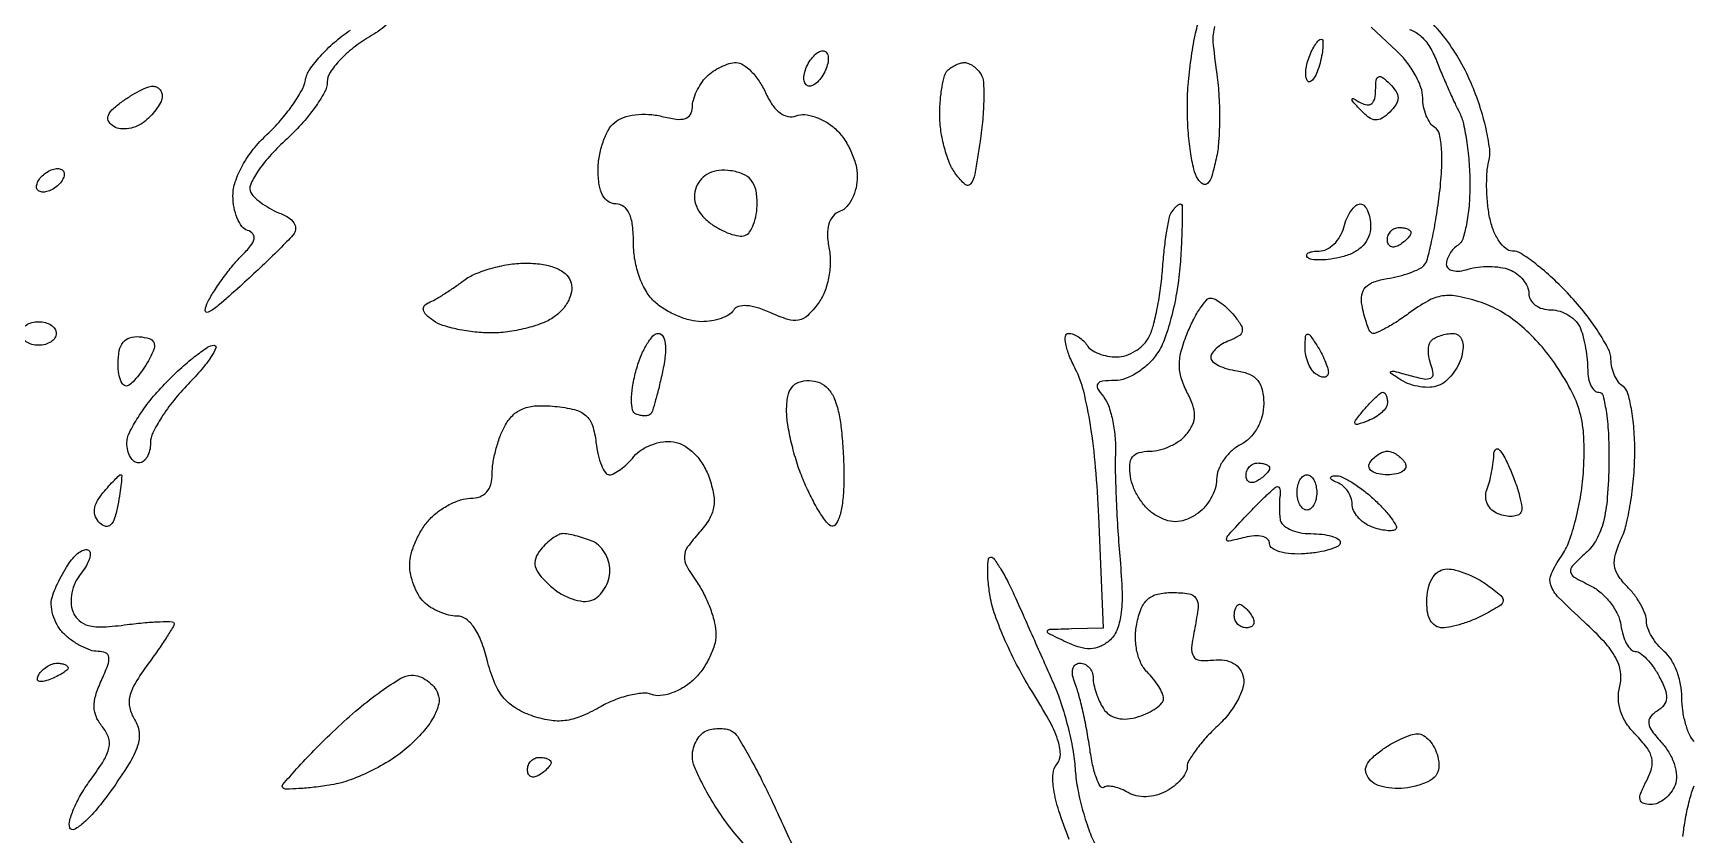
# Model space of a CAD drawing. Extents: x 0 to 102, y 0 to 135.
# Drawn here: x 13.71 to 25.62, y 68.65 to 74.41 of the extents above; entities that cross this region are included whole.
import ezdxf

# ---------------------------------------------------------------- set-up
doc = ezdxf.new("R2010")
doc.units = 0
doc.header["$MEASUREMENT"] = 0

msp = doc.modelspace()

# ---------------------------------------------------------------- linework, layer by layer
for points in [[(16.244696, 74.461938, -0.033848), (16.123095, 74.378619, 0.032784), (16.007169, 74.299549, 0.038597), (15.909176, 74.20984, 0.04228), (15.84057, 74.122859, 0.146875), (15.8202, 74.05501, -0.127651), (15.801106, 73.981441, -0.028617), (15.731155, 73.871115, -0.027901), (15.633105, 73.749389, -0.023844), (15.517068, 73.632456, 0.02461), (15.404774, 73.518948, 0.036894), (15.319668, 73.408621, 0.041299), (15.268281, 73.314726, 0.247839), (15.271925, 73.260971, 0.069775), (15.305235, 73.220849, 0.030896), (15.359025, 73.177634, 0.029831), (15.422611, 73.138177, 0.035372), (15.487006, 73.109031, -0.059447), (15.542564, 73.080594, -0.097334), (15.579811, 73.043311, -0.134124), (15.593189, 73.003503, -0.174607), (15.582342, 72.966909, -0.035975), (15.541133, 72.918559, -0.004437), (15.442933, 72.820598, -0.005225), (15.323869, 72.706328, -0.004298), (15.194481, 72.5868, -0.006677), (15.038109, 72.44858, -0.06474), (14.964301, 72.400095, -0.593794), (14.94452, 72.414211, -0.088987), (14.963035, 72.474453, -0.024466), (15.009959, 72.55554, -0.014479), (15.073317, 72.647659, -0.01447), (15.142041, 72.736141, -0.024026), (15.205541, 72.806055, 0.025073), (15.270387, 72.877753, 0.114221), (15.295075, 72.927877, 0.2401), (15.286316, 72.963506, 0.134987), (15.248395, 72.988902, -0.150714), (15.20815, 73.017689, -0.062563), (15.174242, 73.076132, -0.054116), (15.151172, 73.152702, -0.046161), (15.1434, 73.236708, -0.082268), (15.160171, 73.337944, -0.044408), (15.211506, 73.453803, -0.040723), (15.289657, 73.571222, -0.037715), (15.387673, 73.677701, 0.025976), (15.483467, 73.776988, 0.025281), (15.569375, 73.886542, 0.026133), (15.634777, 73.990353, 0.080093), (15.663209, 74.068218, -0.103222), (15.694888, 74.143997, -0.032801), (15.771029, 74.240646, -0.03116), (15.872347, 74.340008, -0.0301), (15.986356, 74.427251, 0.035111)], [(22.193507, 74.453736, 0.095481), (22.181573, 74.34237, 0.016307), (22.2064, 74.129746, -0.021723), (22.223282, 73.970185, -0.016406), (22.228422, 73.794004, -0.01667), (22.222276, 73.627897, -0.036488), (22.204112, 73.501974, -0.016138), (22.172866, 73.378822, -0.115348), (22.143051, 73.325574, -0.359576), (22.110371, 73.320958, -0.114544), (22.0727, 73.358086, -0.085686), (22.043897, 73.427441, -0.018702), (22.01998, 73.555062, -0.01896), (22.003236, 73.706734, -0.017178), (21.997295, 73.864326, -0.020309), (22.003581, 74.032847, -0.015222), (22.023663, 74.217479, -0.015452), (22.053284, 74.390367, -0.033724), (22.088876, 74.519976, -0.042132)], [(25.636944, 69.318096, -0.09333), (25.603201, 69.367495, -0.035236), (25.574975, 69.446606, -0.033394), (25.555673, 69.539204, -0.0347), (25.5492, 69.632361, 0.049508), (25.539824, 69.726817, 0.041871), (25.511923, 69.823279, 0.043782), (25.47095, 69.907504, 0.084651), (25.4223, 69.9642, -0.045898), (25.373745, 70.012663, -0.040787), (25.332677, 70.071039, -0.04303), (25.304471, 70.1301, -0.090127), (25.2954, 70.180016, 0.091345), (25.285807, 70.232087, 0.035697), (25.254827, 70.298628, 0.033852), (25.210135, 70.367627, 0.035752), (25.15728, 70.428635, -0.04945), (25.091506, 70.508886, -0.11727), (25.064882, 70.580863, -0.10376), (25.07194, 70.66276, -0.033707), (25.11498, 70.777058, 0.050637), (25.151882, 70.886094, 0.018218), (25.182653, 71.047205, 0.017854), (25.203762, 71.227449, 0.020223), (25.2108, 71.401388, 0.019011), (25.204624, 71.563771, 0.025865), (25.185949, 71.709153, 0.024664), (25.15918, 71.824106, 0.186911), (25.1262, 71.8677, -0.098936), (25.093615, 71.898105, -0.051104), (25.065779, 71.94665, -0.047985), (25.046458, 72.004443, -0.052732), (25.039311, 72.063043, 0.11631), (25.020385, 72.137919, 0.023558), (24.951053, 72.257269, 0.023677), (24.855152, 72.391397, 0.020233), (24.742072, 72.52335, 0.017988), (24.620702, 72.644827, 0.022873), (24.499928, 72.747408, 0.021739), (24.393643, 72.822473, 0.143841), (24.331936, 72.8406, -0.177761), (24.2843, 72.858088, -0.068011), (24.236414, 72.911459, -0.056208), (24.195464, 72.98951, -0.043398), (24.168506, 73.081821, -0.025661), (24.153158, 73.186131, -0.020243), (24.146964, 73.300102, -0.020669), (24.149897, 73.406639, -0.046766), (24.16292, 73.486168, 0.096485), (24.168537, 73.574642, 0.023855), (24.142862, 73.718453, 0.023517), (24.096991, 73.883302, 0.021638), (24.034735, 74.047856, 0.031064), (23.944422, 74.226949, 0.034871), (23.835644, 74.386329, 0.03733), (23.714098, 74.518584, 0.0512)], [(23.592286, 74.433093, -0.089812), (23.667981, 74.390137, -0.078038), (23.731574, 74.317591, -0.046985), (23.783517, 74.21535, 0.005508), (23.824223, 74.11552, 0.00429), (23.870591, 74.007888, 0.004339), (23.915534, 73.908328, 0.010505), (23.950903, 73.835798, -0.064938), (23.98007, 73.754647, -0.018047), (24.004223, 73.621347, -0.017898), (24.020849, 73.467093, -0.017896), (24.0264, 73.312041, -0.020867), (24.020215, 73.163903, -0.027804), (24.001549, 73.030528, -0.027488), (23.974703, 72.925216, -0.180073), (23.9418, 72.8829, 0.064755), (23.909438, 72.856574, 0.05187), (23.882051, 72.820914, 0.053427), (23.863423, 72.781805, 0.084642), (23.8572, 72.745306, 0.213783), (23.86991, 72.716938, 0.127441), (23.903402, 72.699721, 0.084218), (23.954235, 72.69701, 0.04818), (24.014482, 72.709917, -0.047173), (24.084858, 72.725142, -0.032535), (24.16634, 72.729525, -0.032885), (24.246004, 72.723374, -0.055959), (24.310582, 72.706567, -0.068143), (24.363654, 72.677402, -0.062752), (24.408622, 72.634327, -0.06669), (24.439072, 72.58448, -0.104173), (24.4494, 72.535449, 0.134835), (24.461744, 72.490508, 0.100408), (24.496444, 72.452218, 0.087015), (24.548349, 72.42645, 0.071927), (24.609549, 72.4176, -0.076427), (24.674609, 72.407597, -0.064844), (24.737738, 72.378291, -0.066804), (24.789461, 72.334943, -0.093632), (24.821049, 72.283781, -0.03151), (24.840749, 72.220856, -0.017174), (24.857316, 72.141601, -0.017054), (24.868676, 72.059568, -0.025883), (24.8724, 71.987681, 0.047216), (24.878278, 71.925571, 0.067198), (24.895847, 71.87307, 0.087348), (24.921733, 71.837668, 0.193663), (24.952219, 71.8254, -0.348726), (24.983223, 71.800782, -0.021462), (25.006486, 71.676968, -0.024407), (25.021868, 71.513818, -0.014845), (25.024873, 71.320101, -0.015571), (25.013474, 71.068744, -0.043117), (24.984831, 70.89419, -0.062064), (24.93551, 70.768071, -0.084821), (24.860285, 70.672336, 0.01589), (24.764397, 70.579849, 0.23161), (24.75016, 70.536377, 0.230977), (24.77574, 70.498394, 0.015805), (24.893381, 70.435268, -0.064504), (24.968274, 70.385153, -0.049185), (25.035876, 70.313161, -0.050175), (25.086591, 70.231438, -0.078282), (25.110934, 70.152432, 0.03731), (25.126839, 70.080368, 0.052034), (25.152275, 70.019493, 0.064231), (25.182719, 69.977566, 0.206477), (25.213707, 69.9642, -0.162316), (25.24928, 69.95234, -0.041075), (25.29549, 69.911337, -0.037551), (25.343324, 69.853127, -0.03036), (25.385758, 69.784241, -0.029748), (25.428578, 69.691344, -0.108404), (25.438637, 69.627582, -0.155937), (25.41972, 69.578647, -0.084945), (25.370949, 69.535606, 0.087709), (25.323367, 69.493149, 0.208009), (25.311545, 69.448185, 0.122521), (25.33534, 69.391412, 0.023718), (25.406554, 69.304799, -0.053286), (25.460008, 69.231346, -0.055605), (25.495829, 69.149271, -0.061019), (25.510205, 69.069613, -0.106163), (25.499888, 69.003535, -0.069628), (25.470453, 68.950342, -0.063189), (25.426689, 68.905271, -0.066779), (25.375851, 68.87476, -0.102149), (25.325672, 68.8644, -0.080136), (25.271253, 68.873178, -0.272963), (25.248559, 68.899159, -0.147116), (25.253628, 68.946314, -0.023048), (25.294362, 69.031661, 0.057105), (25.330579, 69.123049, 0.12218), (25.332092, 69.198434, 0.105208), (25.297631, 69.273037, 0.035771), (25.219017, 69.363783, -0.049994), (25.15144, 69.446416, -0.066046), (25.108858, 69.533745, -0.071368), (25.092588, 69.623512, -0.073275), (25.102468, 69.713386, 0.100301), (25.108236, 69.816555, 0.089935), (25.074136, 69.91827, 0.060786), (24.992367, 70.031775, 0.020863), (24.848581, 70.17498, -0.01061), (24.662806, 70.352567, -0.112947), (24.607464, 70.440494, -0.195525), (24.611536, 70.522938, -0.043899), (24.683224, 70.647199, 0.065945), (24.737473, 70.751577, 0.024126), (24.786646, 70.910893, 0.023423), (24.824242, 71.092353, 0.025905), (24.843139, 71.270534, 0.024259), (24.844402, 71.506512, 0.056146), (24.817031, 71.681306, 0.057486), (24.751954, 71.843131, 0.026511), (24.633099, 72.0369, 0.032894), (24.516541, 72.184331, 0.036045), (24.384928, 72.310428, 0.038593), (24.246672, 72.408046, 0.055417), (24.11032, 72.470073, 0.027627), (23.944265, 72.514419, 0.088871), (23.830365, 72.51766, 0.091667), (23.724386, 72.481163, 0.03055), (23.586168, 72.391483, -0.016151), (23.493744, 72.327661, -0.025492), (23.410193, 72.279705, -0.022917), (23.342055, 72.248927, -0.30324), (23.316383, 72.25441, -0.095801), (23.300937, 72.277959, -0.017728), (23.282879, 72.326816, -0.018437), (23.265659, 72.386315, -0.015886), (23.251893, 72.44994, -0.083701), (23.250815, 72.525287, -0.151088), (23.27757, 72.580305, -0.121139), (23.336061, 72.61839, -0.044403), (23.432391, 72.642711, 0.022069), (23.51668, 72.660034, 0.024153), (23.596568, 72.684319, 0.024544), (23.662303, 72.711532, 0.099832), (23.696831, 72.737271, 0.118977), (23.72097, 72.782054, 0.010302), (23.751622, 72.908997, 0.013105), (23.781453, 73.064012, 0.009801), (23.806471, 73.236171, 0.016412), (23.823466, 73.420606, 0.030925), (23.823053, 73.570051, 0.0359), (23.807921, 73.680325, 0.205076), (23.774681, 73.727614, -0.107783), (23.741446, 73.759732, -0.050964), (23.713463, 73.812717, -0.047189), (23.694424, 73.876572, -0.048902), (23.688, 73.942097, 0.087849), (23.674901, 74.016075, 0.039128), (23.633612, 74.106412, 0.037157), (23.573698, 74.197619, 0.041344), (23.502848, 74.275504), (23.317695, 74.448)], [(21.148692, 68.613919, -0.015076), (21.07489, 68.819078, -0.038891), (21.03789, 68.971981, -0.056641), (21.032689, 69.083687, -0.157812), (21.061434, 69.155721, 0.185903), (21.085392, 69.226798, 0.071411), (21.065889, 69.330977, 0.044383), (21.002809, 69.473623, 0.015028), (20.886944, 69.66907, -0.020016), (20.784017, 69.84671, -0.017158), (20.689844, 70.04126, -0.0175), (20.616527, 70.224027, -0.04644), (20.581242, 70.360119, -0.016139), (20.567315, 70.467822, -0.027488), (20.563562, 70.558491, -0.027254), (20.56817, 70.626062, -0.378748), (20.585062, 70.641, -0.245678), (20.610402, 70.627749, -0.015075), (20.658393, 70.554021, -0.019632), (20.711601, 70.458362, -0.01305), (20.765331, 70.3449, 0.000124), (20.82547, 70.208922, 0.000069), (20.898612, 70.043716, 0.000069), (20.972537, 69.876868, 0.000113), (21.035282, 69.735393, -0.025353), (21.089805, 69.593546, -0.016788), (21.138491, 69.425941, -0.016913), (21.174895, 69.259479, -0.031258), (21.191325, 69.122043, 0.031978), (21.207499, 68.988378, 0.019833), (21.242631, 68.834185, 0.019872), (21.289615, 68.684114, 0.033573), (21.342166, 68.563297, -0.031839)], [(18.806651, 68.586233, -0.023883), (18.696677, 68.721713, -0.018328), (18.599491, 68.864552, -0.020839), (18.517376, 69.00826, -0.02055), (18.458324, 69.134891, -0.099138), (18.4428, 69.212416, -0.067257), (18.450698, 69.270869, -0.063681), (18.473864, 69.326307, -0.068278), (18.508112, 69.370494, -0.108091), (18.54855, 69.395834, -0.050032), (18.594398, 69.407269, -0.041426), (18.644649, 69.410371, -0.043133), (18.691623, 69.405308, -0.081726), (18.727195, 69.392053, -0.1258), (18.765625, 69.354786, -0.008582), (18.843497, 69.22288, -0.011844), (18.930918, 69.059946, -0.008593), (19.020753, 68.87472, 0.000349), (19.107363, 68.688381, 0.00049), (19.184975, 68.52213, 0.000287)], [(25.555518, 68.633865, -0.017054), (25.574975, 68.764386, -0.017049), (25.603305, 68.893386, -0.028269), (25.636944, 68.999569, 0.028564)]]:
    msp.add_lwpolyline(points, format="xyb")
for points in [[(22.958325, 74.3634, -0.382544), (22.969967, 74.352965, -0.039062), (22.971225, 74.312712, -0.033279), (22.964884, 74.25702, -0.018968), (22.950235, 74.190844, -0.027385), (22.929936, 74.127591, -0.055867), (22.906027, 74.081317, -0.101575), (22.882701, 74.05825, -0.354513), (22.863104, 74.060296, -0.159916), (22.85039, 74.085435, -0.049528), (22.848153, 74.128312, -0.043827), (22.855116, 74.179793, -0.036107), (22.871193, 74.232851, -0.023125), (22.893083, 74.282852, -0.03242), (22.917453, 74.325051, -0.033773), (22.940938, 74.35556, -0.215033)], [(19.379796, 74.2788, -0.209945), (19.403462, 74.268405, -0.13955), (19.416973, 74.241523, -0.08982), (19.417352, 74.200518, -0.049166), (19.403994, 74.1519, -0.046632), (19.379965, 74.103354, -0.052856), (19.348189, 74.062277, -0.060245), (19.313859, 74.034148, -0.142471), (19.282404, 74.025, -0.209945), (19.258738, 74.035395, -0.13955), (19.245227, 74.062277, -0.08982), (19.244848, 74.103282, -0.049166), (19.258206, 74.1519, -0.046632), (19.282235, 74.200446, -0.052856), (19.314011, 74.241523, -0.060245), (19.348341, 74.269652, -0.142471)], [(18.757634, 74.1942, -0.147942), (18.807443, 74.179132, -0.052537), (18.865333, 74.131112, -0.046494), (18.921583, 74.061611, -0.040013), (18.967283, 73.979431, 0.042554), (19.016614, 73.89177, 0.082079), (19.072028, 73.833635, 0.112042), (19.130498, 73.807354, 0.142369), (19.189204, 73.812271, -0.116731), (19.248125, 73.820214, -0.056507), (19.322934, 73.804167, -0.051571), (19.400988, 73.768629, -0.05136), (19.470235, 73.717828, -0.059935), (19.530325, 73.64869, -0.041701), (19.581091, 73.558447, -0.042005), (19.615726, 73.462106, -0.065381), (19.6272, 73.374733, -0.056854), (19.618028, 73.294331, -0.058447), (19.590994, 73.218853, -0.064718), (19.55112, 73.159294, -0.121894), (19.503945, 73.126392, 0.121864), (19.453249, 73.09104, 0.109377), (19.422398, 73.034759, 0.080886), (19.412727, 72.955971, 0.038377), (19.424599, 72.854098, -0.054172), (19.433115, 72.753539, -0.043936), (19.421059, 72.645925, -0.044806), (19.39096, 72.54467, -0.064887), (19.345621, 72.463248, -0.042443), (19.270771, 72.378338, -0.143537), (19.20582, 72.344662, -0.126226), (19.127888, 72.349181, -0.029627), (19.004989, 72.396608, 0.030307), (18.910539, 72.432908, 0.060077), (18.831801, 72.447751, 0.086185), (18.772743, 72.441489, 0.187048), (18.736928, 72.41441, -0.121639), (18.705017, 72.383147, -0.047909), (18.648902, 72.356914, -0.043752), (18.580009, 72.339021, -0.041689), (18.507919, 72.333, -0.063265), (18.428245, 72.343122, -0.036229), (18.336268, 72.374129, -0.035594), (18.246849, 72.419408, -0.048957), (18.174511, 72.473012, -0.074802), (18.112425, 72.548868, -0.04652), (18.062977, 72.652926, -0.043681), (18.030678, 72.772737, -0.044033), (18.0198, 72.896012, 0.027632), (18.012705, 73.024296, 0.077919), (17.989166, 73.110685, 0.128892), (17.949054, 73.1605, 0.160484), (17.8929, 73.179, -0.149189), (17.838517, 73.195596, -0.125119), (17.798175, 73.240724, -0.084072), (17.773703, 73.316397, -0.036272), (17.766, 73.422441, -0.043631), (17.774781, 73.522875, -0.039996), (17.8009, 73.623336, -0.042401), (17.839212, 73.709345, -0.093839), (17.884808, 73.764484, -0.09162), (17.946985, 73.799263, -0.049905), (18.032482, 73.819059, -0.046381), (18.128618, 73.822436, -0.047115), (18.223208, 73.807972, 0.02765), (18.326996, 73.787945, 0.105155), (18.392454, 73.792811, 0.190965), (18.42895, 73.821202, 0.133859), (18.4428, 73.872009, -0.068938), (18.450144, 73.925018, -0.038986), (18.472621, 73.985981, -0.038091), (18.505461, 74.04506, -0.050525), (18.54432, 74.09268, -0.047775), (18.591406, 74.131536, -0.037579), (18.648858, 74.164378, -0.038738), (18.707464, 74.186891, -0.072457)], [(20.397707, 74.1942, -0.104855), (20.426603, 74.188073, -0.051476), (20.459376, 74.169276, -0.047872), (20.490738, 74.141809, -0.050609), (20.515654, 74.109351, -0.125452), (20.532859, 74.054505, -0.017123), (20.535296, 73.933443, -0.018808), (20.527717, 73.787062, -0.014879), (20.508883, 73.629663, -0.006093), (20.470204, 73.391555, -0.115575), (20.440783, 73.322612, -0.443072), (20.401289, 73.318523, -0.052156), (20.334536, 73.392281, -0.061561), (20.290346, 73.47158, -0.029974), (20.253221, 73.581573, -0.029185), (20.227851, 73.702245, -0.037235), (20.2194, 73.81557, -0.019519), (20.223536, 73.92148, -0.023807), (20.235968, 74.01988, -0.023333), (20.253893, 74.100064, -0.130434), (20.2758, 74.1378, -0.050066), (20.302206, 74.159388, -0.038014), (20.334875, 74.177632, -0.038954), (20.368523, 74.190123, -0.069508)], [(23.45112, 74.04192, -0.049631), (23.496346, 73.986698, -0.147822), (23.51034, 73.9404, -0.147822), (23.496346, 73.894102, -0.049631), (23.45112, 73.83888, -0.054627), (23.395734, 73.794434, -0.158025), (23.348719, 73.782246, -0.146793), (23.301245, 73.799645, -0.044982), (23.24385, 73.851291, -0.004358), (23.186751, 73.913893, -0.184745), (23.1804, 73.930495, -0.561535), (23.188463, 73.935411, -0.009535), (23.24385, 73.905518, 0.095537), (23.288284, 73.890622, 0.21136), (23.321906, 73.900422, 0.163736), (23.342984, 73.935112, 0.055409), (23.3496, 73.994627, -0.026925), (23.353511, 74.067204, -0.26259), (23.37075, 74.091287, -0.282522), (23.399133, 74.088016, -0.030001)], [(14.56737, 74.025, -0.107681), (14.593477, 74.019311, -0.099586), (14.615699, 74.003192, -0.095694), (14.630597, 73.979102, -0.09102), (14.6358, 73.950759, -0.115836), (14.627461, 73.915245, -0.037049), (14.599612, 73.868292, -0.034698), (14.559751, 73.818877, -0.032491), (14.512606, 73.774276, -0.065416), (14.457956, 73.739854, -0.064104), (14.395895, 73.720426, -0.069579), (14.336134, 73.718247, -0.113248), (14.28829, 73.73453, -0.109573), (14.251724, 73.770118, -0.224028), (14.246268, 73.808867, -0.12938), (14.274466, 73.854023, -0.030979), (14.343053, 73.911014, -0.019023), (14.407754, 73.954647, -0.021289), (14.473249, 73.991517, -0.021171), (14.531202, 74.017942, -0.096668)], [(13.884386, 73.4328, -0.117858), (13.91243, 73.426096, -0.186277), (13.928776, 73.407949, -0.154201), (13.93039, 73.38055, -0.076764), (13.9167, 73.3482, -0.064269), (13.890427, 73.315838, -0.051777), (13.854922, 73.288451, -0.053414), (13.816042, 73.269821, -0.085235), (13.779814, 73.2636, -0.117858), (13.75177, 73.270304, -0.186277), (13.735424, 73.288451, -0.154201), (13.73381, 73.31585, -0.076764), (13.7475, 73.3482, -0.064269), (13.773773, 73.380562, -0.051777), (13.809278, 73.407949, -0.053414), (13.848158, 73.426579, -0.085235)], [(18.717372, 73.417584, 0.06065), (18.633694, 73.41925, 0.086548), (18.562319, 73.399195, 0.096173), (18.507298, 73.358372, 0.093849), (18.470976, 73.2996, 0.092081), (18.45823, 73.230636, 0.093821), (18.471251, 73.16218, 0.083858), (18.510382, 73.097252, 0.05749), (18.573683, 73.038726, 0.035264), (18.640784, 72.996576, 0.038238), (18.711392, 72.965556, 0.041425), (18.775359, 72.948903, 0.124041), (18.820079, 72.95226, 0.165883), (18.853872, 72.977977, 0.05792), (18.882244, 73.033038, 0.049773), (18.901607, 73.105647, 0.040311), (18.9081, 73.18605, 0.055485), (18.897349, 73.282632, 0.117372), (18.864418, 73.349878, 0.122462), (18.805824, 73.393324, 0.063399)], [(21.949183, 73.179, -0.412001), (21.959635, 73.168627, -0.003951), (21.959595, 73.05101, -0.009968), (21.955631, 72.910364, -0.005951), (21.945592, 72.743289, -0.023282), (21.924001, 72.561893, -0.021108), (21.885162, 72.377174, -0.021646), (21.83624, 72.214853, -0.061082), (21.783951, 72.108789, -0.05593), (21.720961, 72.032745, -0.048517), (21.639788, 71.968394, -0.051068), (21.553611, 71.924478, -0.092578), (21.476091, 71.91, 0.024338), (21.387118, 71.905667, 0.217592), (21.354112, 71.886512, 0.295444), (21.352735, 71.853677, 0.040044), (21.394291, 71.794557, -0.08889), (21.430538, 71.730572, -0.031491), (21.459241, 71.628894, -0.030074), (21.477332, 71.510825, -0.031055), (21.480856, 71.392707, 0.013732), (21.480169, 71.249678, 0.005099), (21.48678, 71.048556, 0.005048), (21.498448, 70.829224, 0.006074), (21.514002, 70.623317, -0.013896), (21.528108, 70.387531, -0.041352), (21.519913, 70.226024, -0.063687), (21.490132, 70.114324, -0.123197), (21.435783, 70.040237, -0.069694), (21.368706, 69.998783, -0.09646), (21.299889, 69.983244, -0.081979), (21.222044, 69.993726, -0.03808), (21.126837, 70.031045, -0.00396), (20.999985, 70.093515, -0.392385), (20.993573, 70.110684, -0.293825), (21.010984, 70.122822, -0.003036), (21.166605, 70.127674), (21.39471, 70.1334), (21.361328, 70.932845, 0.011264), (21.338606, 71.285964, 0.017422), (21.301525, 71.589337, 0.019802), (21.253173, 71.832777, 0.060469), (21.194501, 71.990345, -0.023733), (21.14911, 72.089371, -0.046217), (21.124277, 72.172596, -0.074664), (21.12153, 72.229136, -0.385074), (21.142835, 72.2484, -0.087674), (21.17798, 72.24219, -0.053332), (21.21595, 72.223549, -0.051377), (21.250835, 72.196161, -0.062322), (21.2769, 72.1638, 0.109917), (21.308519, 72.131356, 0.05056), (21.361188, 72.104051, 0.04668), (21.424864, 72.085468, 0.047702), (21.490416, 72.0792, 0.081556), (21.557447, 72.090207, 0.05999), (21.6255, 72.12269, 0.05969), (21.684253, 72.170632, 0.078485), (21.723866, 72.22725, 0.049592), (21.753286, 72.306675, 0.015305), (21.781793, 72.431215, 0.015144), (21.805323, 72.573283, 0.016082), (21.819652, 72.7137, -0.009384), (21.831534, 72.847926, -0.011899), (21.847776, 72.971333, -0.009997), (21.865782, 73.073381, -0.089599), (21.882302, 73.11555, -0.029372), (21.899306, 73.139837, -0.03556), (21.91807, 73.160362, -0.038338), (21.935894, 73.174847, -0.152618)], [(23.238951, 73.179, -0.207023), (23.26739, 73.166698, -0.082615), (23.29149, 73.130655, -0.062983), (23.307882, 73.077426, -0.043258), (23.313343, 73.014421, -0.095795), (23.29939, 72.942264, -0.093804), (23.259501, 72.879905, -0.083636), (23.195096, 72.831169, -0.058814), (23.109989, 72.798804, -0.024931), (23.028729, 72.782665, -0.031936), (22.952735, 72.776393, -0.033369), (22.89085, 72.779379, -0.169205), (22.860217, 72.794183, -0.247466), (22.854823, 72.811608, -0.224822), (22.865955, 72.826965, -0.091852), (22.897677, 72.837409, -0.033729), (22.944933, 72.8406, 0.117143), (22.998368, 72.853293, 0.075397), (23.050543, 72.890302, 0.068959), (23.093587, 72.945123, 0.068144), (23.120313, 73.0098, -0.038708), (23.142723, 73.074561, -0.050287), (23.173415, 73.129298, -0.059719), (23.207265, 73.167061, -0.182148)], [(23.5188, 73.0098, -0.042167), (23.551189, 73.007064, -0.061769), (23.578549, 72.998841, -0.081139), (23.597101, 72.986759, -0.210953), (23.6034, 72.972493, -0.151918), (23.597855, 72.954665, -0.038439), (23.578549, 72.930786, -0.035638), (23.551183, 72.905657, -0.029505), (23.5188, 72.8829, -0.082592), (23.486474, 72.869659, -0.161196), (23.459051, 72.872291, -0.182303), (23.440823, 72.890179, -0.108972), (23.4342, 72.920207, -0.093332), (23.44064, 72.954407, -0.09642), (23.459051, 72.983482, -0.099167), (23.48652, 73.002942, -0.105053)], [(17.239905, 72.753309, -0.035727), (17.359836, 72.745896, -0.060017), (17.457406, 72.720666, -0.076719), (17.52802, 72.679664, -0.132054), (17.567766, 72.625035, -0.11552), (17.576058, 72.564619, -0.078637), (17.558785, 72.497139, -0.069665), (17.518422, 72.430806, -0.059302), (17.459361, 72.373926, -0.066809), (17.377597, 72.327685, -0.03004), (17.260327, 72.288664, -0.029076), (17.129606, 72.261754, -0.035058), (17.0046, 72.252386, -0.027096), (16.881929, 72.258459, -0.02557), (16.758202, 72.277763, -0.026463), (16.650535, 72.306269, -0.076101), (16.5816, 72.340736, -0.038625), (16.531839, 72.382038, -0.138033), (16.511255, 72.417452, -0.239307), (16.517693, 72.446566, -0.123117), (16.548453, 72.469392, 0.032103), (16.595201, 72.492412, 0.01023), (16.66168, 72.532462, 0.010163), (16.7341, 72.580222, 0.011162), (16.802253, 72.62946, -0.062888), (16.883364, 72.676157, -0.030255), (16.996833, 72.715819, -0.029419), (17.121881, 72.743382, -0.037127)], [(22.165105, 72.5022, -0.127993), (22.196617, 72.493999, -0.03316), (22.240982, 72.465217, -0.031508), (22.288869, 72.424489, -0.027579), (22.333569, 72.376301, -0.034203), (22.382389, 72.308542, -0.1854), (22.390763, 72.26484, -0.213606), (22.367402, 72.230561, -0.046359), (22.301628, 72.19805, 0.041516), (22.249425, 72.172872, 0.04937), (22.205276, 72.140612, 0.056678), (22.174864, 72.106483, 0.154879), (22.1652, 72.076033, 0.219486), (22.178417, 72.047374, 0.059201), (22.221115, 72.018891, 0.048385), (22.282661, 71.994783, 0.033904), (22.35555, 71.979334, -0.063845), (22.444388, 71.954881, -0.124645), (22.502752, 71.911052, -0.117343), (22.535353, 71.842699, -0.052905), (22.5459, 71.743298, -0.066166), (22.533929, 71.653234, -0.063803), (22.498814, 71.568221, -0.065657), (22.444614, 71.496965, -0.078664), (22.3767, 71.447198, 0.067326), (22.311993, 71.401989, 0.056574), (22.257202, 71.338691, 0.058779), (22.220006, 71.267769, 0.091658), (22.2075, 71.20012, -0.079605), (22.196587, 71.132012, -0.052816), (22.16401, 71.059702, -0.051912), (22.116089, 70.994327, -0.068047), (22.05945, 70.946753, -0.051877), (21.9821, 70.908518, -0.088597), (21.9114, 70.895748, -0.088684), (21.840699, 70.908245, -0.052069), (21.76335, 70.946173, -0.067246), (21.704682, 70.995012, -0.043661), (21.650848, 71.065095, -0.043338), (21.609494, 71.144313, -0.06178), (21.588266, 71.22069, -0.05093), (21.584325, 71.30646, -0.149241), (21.60451, 71.36139, -0.165612), (21.650227, 71.392273, -0.066564), (21.725957, 71.4024, 0.063126), (21.796424, 71.411332, 0.044256), (21.871913, 71.438088, 0.044543), (21.940834, 71.477376, 0.067839), (21.991512, 71.523892, 0.064464), (22.034697, 71.592169, 0.106511), (22.049726, 71.658443, 0.089865), (22.037066, 71.73288, 0.035935), (21.994786, 71.827668, -0.05105), (21.95336, 71.928625, -0.074544), (21.940106, 72.023671, -0.065354), (21.954797, 72.127343, -0.030359), (21.999179, 72.256076, -0.020737), (22.042892, 72.35035, -0.029392), (22.089974, 72.429901, -0.029226), (22.134349, 72.488081, -0.218574)], [(13.7475, 72.333, -0.064853), (13.796014, 72.326681, -0.082425), (13.837123, 72.308149, -0.098894), (13.864623, 72.280663, -0.148195), (13.8744, 72.2484, -0.148195), (13.864623, 72.216137, -0.098894), (13.837123, 72.188651, -0.082425), (13.796014, 72.170119, -0.064853), (13.7475, 72.1638, -0.064853), (13.698986, 72.170119, -0.082425), (13.657877, 72.188651, -0.098894), (13.630377, 72.216137, -0.148195), (13.6206, 72.2484, -0.148195), (13.630377, 72.280663, -0.098894), (13.657877, 72.308149, -0.082425), (13.698986, 72.326681, -0.064853)], [(14.470775, 72.224825, -0.05044), (14.542314, 72.212103, -0.21819), (14.574322, 72.18479, -0.194237), (14.5766, 72.140195, -0.039705), (14.544345, 72.066391, -0.023023), (14.508827, 72.006792, -0.021449), (14.467184, 71.949239, -0.021993), (14.425756, 71.901354, -0.065094), (14.39212, 71.873955, -0.287873), (14.364308, 71.87415, -0.143081), (14.340161, 71.901739, -0.074129), (14.323765, 71.957344, -0.034703), (14.31855, 72.032388, -0.045477), (14.327042, 72.125567, -0.122475), (14.3543, 72.185711, -0.155832), (14.401707, 72.217615, -0.089834)], [(18.198141, 72.2484, -0.271802), (18.231055, 72.22908, -0.100476), (18.248044, 72.175853, -0.057165), (18.247568, 72.089849, -0.022831), (18.228139, 71.97345, -0.006684), (18.2036, 71.865943, -0.009307), (18.178569, 71.770465, -0.006252), (18.155249, 71.691605, -0.109384), (18.142105, 71.668537, -0.151421), (18.126297, 71.659182, -0.05853), (18.100726, 71.656178, -0.050962), (18.070284, 71.659289, -0.043403), (18.039339, 71.668537, -0.247623), (18.013862, 71.698289, -0.053364), (18.005748, 71.767909, -0.042351), (18.012866, 71.862329, -0.024712), (18.03647, 71.97345, -0.028375), (18.070834, 72.078744, -0.03986), (18.113978, 72.167633, -0.045293), (18.159074, 72.230526, -0.217903)], [(22.9266, 72.1638, -0.021347), (22.958085, 72.110193, -0.021318), (22.984899, 72.054072, -0.021733), (23.004029, 72.003194, -0.074451), (23.009905, 71.968457, -0.157323), (23.003383, 71.946852, -0.195945), (22.985968, 71.935478, -0.128516), (22.95893, 71.937213, -0.058538), (22.9266, 71.9523, -0.101161), (22.894281, 71.982724, -0.052761), (22.867232, 72.03125, -0.049393), (22.849075, 72.089043, -0.053738), (22.843295, 72.147643, -0.012098), (22.845976, 72.22822, -0.343021), (22.858863, 72.242964, -0.295079), (22.87843, 72.235097, -0.010223)], [(23.90568, 72.2484, -0.157909), (23.944165, 72.235935, -0.146203), (23.969468, 72.202924, -0.102672), (23.977827, 72.1508, -0.052588), (23.967843, 72.085052, -0.057361), (23.942189, 72.018984, -0.046931), (23.900711, 71.955503, -0.04873), (23.850605, 71.903824, -0.084467), (23.799293, 71.873417, -0.081949), (23.740833, 71.861392, -0.047548), (23.669068, 71.865392, -0.045952), (23.595846, 71.883508, -0.057119), (23.532679, 71.913905, -0.008281), (23.459416, 71.961818, -0.567034), (23.460104, 71.973949, -0.186184), (23.482991, 71.976579, -0.003924), (23.595048, 71.946577, 0.019723), (23.698554, 71.922341, 0.158751), (23.746415, 71.928321, 0.316931), (23.763276, 71.95792, 0.067692), (23.748927, 72.018866, -0.044053), (23.733819, 72.071729, -0.049437), (23.728986, 72.124398, -0.05578), (23.734339, 72.169272, -0.139706), (23.750229, 72.197829, -0.080075), (23.777094, 72.217236, -0.037833), (23.816753, 72.233545, -0.036241), (23.861814, 72.244671, -0.04243)], [(15.007391, 72.1638, -0.532953), (15.020683, 72.144011, -0.049963), (14.987711, 72.08185, -0.030848), (14.919494, 71.991968, -0.014724), (14.821596, 71.884822, 0.023561), (14.718095, 71.767447, 0.026702), (14.630629, 71.645488, 0.027339), (14.568371, 71.53525, 0.115368), (14.5512, 71.461822, -0.056807), (14.544921, 71.406734, -0.076178), (14.526349, 71.360107, -0.095278), (14.498874, 71.328849, -0.166442), (14.4666, 71.3178, -0.166442), (14.434326, 71.328849, -0.095278), (14.406851, 71.360107, -0.076178), (14.388279, 71.406734, -0.056807), (14.382, 71.461822, -0.115368), (14.399171, 71.53525, -0.027339), (14.461429, 71.645488, -0.026702), (14.548895, 71.767447, -0.023561), (14.652396, 71.884822, -0.014486), (14.76213, 71.991665, -0.019257), (14.868214, 72.08185, -0.016835), (14.960149, 72.149219, -0.150809)], [(19.282078, 71.91, -0.100822), (19.356184, 71.894904, -0.108121), (19.41638, 71.852171, -0.087379), (19.462126, 71.779809, -0.045364), (19.493682, 71.67735, -0.024347), (19.511592, 71.565955, -0.011493), (19.524357, 71.420848, -0.011359), (19.530787, 71.268019, -0.015726), (19.529124, 71.13085, -0.024715), (19.518216, 71.013891, -0.04921), (19.496062, 70.923654, -0.08396), (19.467216, 70.871672, -0.379324), (19.435788, 70.866228, -0.102024), (19.397853, 70.902061, -0.018334), (19.344792, 70.984142, -0.019109), (19.28899, 71.086534, -0.016251), (19.237868, 71.198511, -0.022885), (19.19258, 71.322571, -0.017692), (19.154341, 71.461344, -0.018011), (19.127859, 71.593699, -0.040387), (19.1196, 71.695783, -0.04385), (19.128409, 71.796034, -0.11896), (19.156792, 71.860965, -0.148383), (19.207058, 71.897406, -0.083357)], [(17.454371, 71.724591, -0.033735), (17.596739, 71.701028, -0.122281), (17.677761, 71.65938, -0.137833), (17.724519, 71.587807, -0.047583), (17.750469, 71.46585, 0.027459), (17.765719, 71.376727, 0.04121), (17.789533, 71.301541, 0.048577), (17.817617, 71.248401, 0.252023), (17.845861, 71.2332, 0.125829), (17.879481, 71.241797, 0.03389), (17.926257, 71.271676, 0.032084), (17.97653, 71.31405, 0.028403), (18.023188, 71.364183, -0.076934), (18.077707, 71.412435, -0.05356), (18.151339, 71.449277, -0.053166), (18.231835, 71.469889, -0.072055), (18.306795, 71.469933, -0.097934), (18.381841, 71.44351, -0.062911), (18.455027, 71.386778, -0.057727), (18.517843, 71.307555, -0.054601), (18.562278, 71.214612, -0.038245), (18.594964, 71.09195, -0.090008), (18.595383, 70.997557, -0.094762), (18.562801, 70.912047, -0.045669), (18.492106, 70.817941, 0.027615), (18.408784, 70.714977, 0.146605), (18.385289, 70.64727, 0.139983), (18.402345, 70.576128, 0.024394), (18.476675, 70.458155, -0.037298), (18.528486, 70.371021, -0.028422), (18.572248, 70.268958, -0.029086), (18.602373, 70.168039, -0.058045), (18.612, 70.085388, -0.074983), (18.599981, 70.005695, -0.041778), (18.563223, 69.914428, -0.040548), (18.509499, 69.826296, -0.051732), (18.445951, 69.755552, -0.050409), (18.372886, 69.701736, -0.051132), (18.290869, 69.663931, -0.05617), (18.212533, 69.646617, -0.118477), (18.151187, 69.654672, 0.114312), (18.084699, 69.663958, 0.038326), (17.987356, 69.647701, 0.03579), (17.878712, 69.612462, 0.033971), (17.774212, 69.561583, -0.032783), (17.64034, 69.496007, -0.067708), (17.527789, 69.466701, -0.072213), (17.416266, 69.469452, -0.042049), (17.286426, 69.503005, -0.057673), (17.168446, 69.560309, -0.082997), (17.082332, 69.637838, -0.072737), (17.018719, 69.747165, -0.034595), (16.968529, 69.902454, 0.029612), (16.92639, 70.037415, 0.059528), (16.874866, 70.136197, 0.083496), (16.816321, 70.197024, 0.160841), (16.752799, 70.218, -0.06146), (16.692784, 70.225405, -0.039101), (16.625968, 70.247821, -0.03888), (16.562849, 70.280648, -0.057086), (16.51392, 70.31952, -0.06696), (16.475019, 70.370514, -0.039073), (16.442221, 70.440207, -0.038343), (16.419858, 70.516511, -0.05216), (16.4124, 70.587809, -0.066775), (16.422471, 70.662879, -0.036027), (16.453529, 70.751035, -0.035138), (16.498816, 70.837812, -0.046112), (16.552412, 70.909289, -0.04863), (16.617506, 70.968493, -0.039866), (16.697146, 71.018554, -0.041415), (16.778589, 71.052862, -0.079144), (16.848512, 71.064, 0.086214), (16.915222, 71.075589, 0.12509), (16.96456, 71.10883, 0.115761), (16.994497, 71.163822, 0.067107), (17.0046, 71.238762, -0.040897), (17.011083, 71.317888, -0.023371), (17.031102, 71.411707, -0.02322), (17.060253, 71.504823, -0.035408), (17.094821, 71.582103, -0.073664), (17.15255, 71.659889, -0.102346), (17.224864, 71.7074, -0.083433), (17.321418, 71.728063, -0.035245)], [(23.402259, 71.8254, -0.217663), (23.41448, 71.819815, -0.078541), (23.424817, 71.803208, -0.05972), (23.431861, 71.778778, -0.040372), (23.4342, 71.749851, -0.148172), (23.424264, 71.71706, -0.058677), (23.393408, 71.680842, -0.05126), (23.348463, 71.646991, -0.0442), (23.295334, 71.621015, -0.012731), (23.219171, 71.593992, -0.389672), (23.202295, 71.601684, -0.27071), (23.205162, 71.623831, -0.008807), (23.263393, 71.696563, -0.013646), (23.306677, 71.745913, -0.018888), (23.348291, 71.787554, -0.015689), (23.384448, 71.819047, -0.172995)], [(23.4342, 71.4024, -0.094481), (23.466593, 71.396224, -0.052849), (23.502255, 71.377549, -0.050113), (23.535565, 71.350161, -0.057296), (23.5611, 71.3178, -0.210115), (23.565586, 71.285819, -0.178861), (23.545391, 71.258051, -0.100989), (23.499204, 71.239244, -0.046386), (23.4342, 71.2332, -0.046386), (23.369196, 71.239244, -0.100989), (23.323009, 71.258051, -0.178861), (23.302814, 71.285819, -0.210115), (23.3073, 71.3178, -0.057296), (23.332835, 71.350161, -0.050113), (23.366145, 71.377549, -0.052849), (23.401807, 71.396224, -0.094481)], [(24.314544, 71.2755, -0.018221), (24.354742, 71.173939, -0.024107), (24.383395, 71.078701, -0.022738), (24.39934, 70.999461, -0.166698), (24.392619, 70.961945, -0.177154), (24.370379, 70.942731, -0.074857), (24.331236, 70.93429, -0.060924), (24.282165, 70.937175, -0.04653), (24.230329, 70.951712, -0.09416), (24.184659, 70.979975, -0.096664), (24.153039, 71.022789, -0.099006), (24.140317, 71.073451, -0.104141), (24.148438, 71.124136, 0.028027), (24.1668, 71.181385, 0.015902), (24.182867, 71.252393, 0.015841), (24.194544, 71.325193, 0.02509), (24.199416, 71.388169, -0.20486), (24.212057, 71.415648, -0.396549), (24.234285, 71.415213, -0.077566), (24.270475, 71.366745, -0.018309)], [(14.338327, 71.2332, -0.433454), (14.345028, 71.226048, -0.008164), (14.340391, 71.169331, -0.01433), (14.331462, 71.099155, -0.008418), (14.316973, 71.015775, -0.027228), (14.293508, 70.921249, -0.120573), (14.264371, 70.872394, -0.263364), (14.229303, 70.862385, -0.137962), (14.18847, 70.88529, -0.095777), (14.156838, 70.932083, -0.125999), (14.149026, 70.982823, -0.101819), (14.166502, 71.039153, -0.047272), (14.209824, 71.102715, -0.008555), (14.252786, 71.152714, -0.012701), (14.292243, 71.19487, -0.007816), (14.326293, 71.228381, -0.192784)], [(22.5036, 71.3178, -0.042167), (22.535989, 71.315064, -0.061769), (22.563349, 71.306841, -0.081139), (22.581901, 71.294759, -0.210953), (22.5882, 71.280493, -0.151918), (22.582655, 71.262665, -0.038439), (22.563349, 71.238786, -0.035638), (22.535983, 71.213657, -0.029505), (22.5036, 71.1909, -0.082592), (22.471274, 71.177659, -0.161196), (22.443851, 71.180291, -0.182303), (22.425623, 71.198179, -0.108972), (22.419, 71.228207, -0.093332), (22.42544, 71.262407, -0.09642), (22.443851, 71.291482, -0.099167), (22.47132, 71.310942, -0.105053)], [(22.8561, 71.2332, -0.17482), (22.883002, 71.223497, -0.093122), (22.905891, 71.195923, -0.073362), (22.921381, 71.154849, -0.053595), (22.9266, 71.1063, -0.053595), (22.921381, 71.057751, -0.073362), (22.905891, 71.016677, -0.093122), (22.883002, 70.989103, -0.17482), (22.8561, 70.9794, -0.17482), (22.829198, 70.989103, -0.093122), (22.806309, 71.016677, -0.073362), (22.790819, 71.057751, -0.053595), (22.7856, 71.1063, -0.053595), (22.790819, 71.154849, -0.073362), (22.806309, 71.195923, -0.093122), (22.829198, 71.223497, -0.17482)], [(22.645247, 71.1486, -0.23581), (22.65499, 71.143734, -0.093989), (22.661763, 71.129962, -0.065918), (22.664611, 71.109454, -0.040756), (22.662782, 71.08515, 0.028319), (22.659608, 71.053515, 0.01084), (22.658649, 71.009274, 0.010693), (22.65968, 70.961088, 0.012922), (22.662782, 70.91595, 0.180252), (22.682371, 70.875513, 0.079568), (22.731985, 70.841264, 0.063774), (22.80263, 70.818009, 0.047696), (22.8843, 70.8102, -0.028404), (22.965324, 70.805593, -0.044552), (23.033622, 70.791562, -0.055693), (23.081411, 70.771191, -0.271175), (23.095632, 70.74675, -0.28051), (23.079898, 70.721065, -0.041172), (23.021009, 70.696726, -0.036506), (22.939032, 70.676956, -0.023459), (22.841832, 70.665556, -0.034037), (22.744666, 70.665381, -0.053839), (22.662704, 70.679773, -0.072496), (22.606561, 70.705259, -0.255321), (22.5882, 70.738873, 0.215045), (22.574064, 70.77022, 0.120797), (22.536367, 70.789994, 0.079932), (22.478756, 70.794795, 0.044878), (22.409314, 70.783154, -0.011148), (22.295302, 70.75604, -0.506167), (22.279742, 70.769852, -0.163864), (22.294263, 70.802622, -0.003054), (22.424061, 70.942487, -0.006627), (22.50026, 71.021473, -0.009991), (22.568908, 71.088054, -0.005234), (22.62808, 71.142048, -0.184347)], [(23.058698, 71.226521, -0.128182), (23.105404, 71.217986, -0.027948), (23.178149, 71.179037, -0.027381), (23.259626, 71.123029, -0.023268), (23.339241, 71.055493, -0.018269), (23.409781, 70.98479, -0.02997), (23.463443, 70.919476, -0.030692), (23.497563, 70.865831, -0.334313), (23.494202, 70.842002, -0.181971), (23.471347, 70.831647, -0.0414), (23.428095, 70.832398, -0.037651), (23.375253, 70.841762, -0.028948), (23.319409, 70.85956, -0.064156), (23.266259, 70.88822, -0.061436), (23.221234, 70.92978, -0.066273), (23.190713, 70.977362, -0.109934), (23.1804, 71.023701, 0.086029), (23.172505, 71.069247, 0.06511), (23.149336, 71.114487, 0.06462), (23.115079, 71.152582, 0.081631), (23.07465, 71.177171, -0.029615), (23.03884, 71.19415, -0.191334), (23.026342, 71.209269, -0.404766), (23.032029, 71.220847, -0.067796)], [(17.51564, 70.8102, 0.117321), (17.483323, 70.802511, 0.036604), (17.440287, 70.776695, 0.034315), (17.394847, 70.739791, 0.031852), (17.353658, 70.696142, 0.085303), (17.317385, 70.633161, 0.155055), (17.314757, 70.574387, 0.110996), (17.34796, 70.51124, 0.03253), (17.424748, 70.432081, 0.050999), (17.497798, 70.378409, 0.051407), (17.580011, 70.340802, 0.056382), (17.658703, 70.323729, 0.117388), (17.720549, 70.331984, 0.097447), (17.770274, 70.363207, 0.066866), (17.812398, 70.415054, 0.064143), (17.840881, 70.478726, 0.073266), (17.8506, 70.544694, 0.075259), (17.840598, 70.610769, 0.064598), (17.811291, 70.674758, 0.066841), (17.767944, 70.727066, 0.095013), (17.716781, 70.758849, 0.014895), (17.660609, 70.778506, 0.014219), (17.602495, 70.795116, 0.014316), (17.55038, 70.806842, 0.048213)], [(14.110011, 70.687389, -0.228115), (14.118836, 70.662188, -0.061854), (14.108713, 70.619954, -0.049586), (14.083739, 70.569281, -0.033946), (14.046191, 70.517222, 0.069497), (14.009559, 70.458001, 0.054989), (13.986902, 70.386111, 0.056275), (13.980822, 70.313045, 0.084449), (13.993375, 70.250445, 0.117735), (14.03777, 70.185664, 0.125616), (14.105662, 70.149827, 0.073391), (14.211967, 70.140315, 0.019016), (14.38354, 70.156717, -0.010318), (14.512713, 70.171337, -0.017447), (14.621447, 70.17756, -0.011774), (14.707497, 70.177451, -0.406965), (14.7204, 70.164224, -0.138145), (14.71358, 70.140012, -0.005725), (14.665262, 70.063038, -0.009557), (14.604613, 69.972675, -0.006603), (14.532696, 69.872665, 0.022993), (14.442861, 69.738685, 0.077468), (14.402863, 69.641394, 0.114197), (14.402197, 69.558388, 0.087241), (14.437125, 69.474241, -0.116285), (14.46879, 69.383557, -0.106723), (14.458101, 69.285174, -0.060477), (14.397829, 69.157703, -0.014612), (14.267437, 68.963675, -0.017777), (14.164578, 68.830174, -0.03592), (14.0728, 68.734349, -0.056482), (14.003805, 68.684852, -0.470327), (13.972505, 68.696984, -0.151526), (13.971367, 68.751222, -0.032597), (14.003529, 68.840732, -0.031236), (14.05614, 68.943647, -0.025409), (14.124617, 69.046847, 0.020427), (14.216084, 69.18176, 0.085135), (14.252846, 69.27246, 0.136958), (14.248602, 69.346842, 0.091126), (14.206582, 69.421792, -0.068183), (14.162402, 69.492801, -0.099406), (14.146203, 69.564482, -0.080779), (14.157664, 69.647544, -0.032311), (14.198548, 69.755205, 0.017064), (14.244266, 69.865359, 0.118742), (14.251366, 69.922837, 0.269942), (14.228739, 69.953176, 0.101013), (14.174729, 69.9642, -0.082842), (14.119877, 69.973351, -0.03739), (14.052659, 70.002196, -0.035693), (13.984618, 70.044049, -0.040668), (13.926337, 70.093548, -0.068354), (13.88042, 70.154088, -0.059478), (13.849876, 70.227641, -0.061967), (13.838421, 70.30293, -0.092577), (13.848827, 70.368498, -0.022444), (13.874744, 70.432105, -0.014707), (13.909973, 70.502994, -0.014804), (13.948446, 70.570154, -0.02735), (13.984188, 70.621894, -0.041859), (14.019265, 70.660088, -0.066176), (14.055602, 70.685599, -0.092645), (14.087486, 70.695293, -0.227773)], [(23.86218, 70.55634, -0.06562), (23.923963, 70.548225, -0.029443), (24.001826, 70.522377, -0.028522), (24.082082, 70.484944, -0.034494), (24.152377, 70.440636, -0.015752), (24.249158, 70.365078, -0.248262), (24.264546, 70.327613, -0.235555), (24.242585, 70.292555, -0.014277), (24.131808, 70.229136, -0.024964), (24.054259, 70.192487, -0.021242), (23.969189, 70.161523, -0.02178), (23.88924, 70.139993, -0.05493), (23.829411, 70.1334, -0.143125), (23.778503, 70.148277, -0.130122), (23.741372, 70.188667, -0.092101), (23.720775, 70.255042, -0.04374), (23.7181, 70.34484, -0.05006), (23.731988, 70.432191, -0.085283), (23.762579, 70.49927, -0.10961), (23.807226, 70.541234, -0.134713)], [(21.889537, 70.3872, -0.036185), (22.008117, 70.378607, -0.21738), (22.058791, 70.345928, -0.172049), (22.073999, 70.280732, -0.021451), (22.051275, 70.134823, 0.018721), (22.028114, 69.99127, 0.162691), (22.040788, 69.928757, 0.247676), (22.085282, 69.900698, 0.045926), (22.185282, 69.902173, -0.061593), (22.265268, 69.900853, -0.098701), (22.329502, 69.878398, -0.111806), (22.374876, 69.835638, -0.097044), (22.400306, 69.775301, -0.12797), (22.396842, 69.704885, -0.047281), (22.358008, 69.612574, -0.042992), (22.294358, 69.515133, -0.039727), (22.213424, 69.427199, 0.02119), (22.130185, 69.343228, 0.025706), (22.059868, 69.257549, 0.025677), (22.009201, 69.180968, 0.134083), (21.996, 69.132625, -0.128333), (21.985165, 69.091106, -0.05188), (21.951171, 69.042901, -0.046815), (21.901777, 68.996015, -0.043627), (21.843392, 68.95788, -0.058776), (21.774659, 68.930906, -0.056305), (21.700523, 68.92015, -0.059495), (21.630119, 68.92631, -0.087083), (21.572481, 68.949321, 0.03959), (21.523034, 68.974715, 0.045169), (21.472308, 68.990685, 0.050586), (21.427609, 68.995788, 0.142489), (21.397594, 68.987465, -0.425054), (21.372869, 68.993785, -0.042449), (21.344451, 69.055445, -0.033388), (21.317393, 69.14945, -0.018063), (21.296141, 69.267997, 0.010526), (21.274582, 69.399647, 0.009619), (21.246919, 69.534311, 0.009671), (21.217574, 69.653614, 0.030685), (21.191585, 69.73155, -0.046945), (21.173767, 69.79139, -0.105663), (21.174471, 69.838494, -0.167914), (21.19294, 69.868068, -0.171616), (21.225549, 69.8796, -0.111743), (21.261376, 69.871492, -0.098832), (21.29207, 69.848536, -0.093257), (21.312899, 69.81423, -0.087074), (21.320495, 69.77385, 0.051807), (21.326164, 69.725106, 0.026151), (21.342779, 69.665441, 0.025656), (21.366584, 69.604994, 0.03459), (21.394534, 69.553297, 0.103321), (21.437227, 69.509328, 0.092603), (21.495607, 69.483988, 0.079658), (21.566908, 69.479286, 0.053604), (21.647038, 69.495548, 0.034515), (21.715851, 69.522741, 0.045143), (21.773995, 69.557244, 0.052374), (21.814489, 69.593515, 0.186029), (21.8268, 69.625458, 0.107543), (21.818984, 69.661377, 0.031323), (21.792131, 69.711581, 0.029908), (21.753948, 69.765799, 0.028014), (21.708779, 69.816335, -0.087011), (21.664405, 69.87958, -0.056199), (21.635685, 69.964548, -0.051866), (21.624965, 70.061584, -0.048857), (21.634042, 70.160778, -0.045906), (21.665951, 70.271484, -0.118874), (21.713159, 70.33917, -0.126532), (21.783985, 70.375452, -0.055479)], [(22.371707, 70.3026, -0.151918), (22.389535, 70.297055, -0.038439), (22.413414, 70.277749, -0.035638), (22.438543, 70.250383, -0.029505), (22.4613, 70.218, -0.082592), (22.474541, 70.185674, -0.161196), (22.471909, 70.158251, -0.182303), (22.454021, 70.140023, -0.108972), (22.423993, 70.1334, -0.093332), (22.389793, 70.13984, -0.09642), (22.360718, 70.158251, -0.099167), (22.341258, 70.18572, -0.105053), (22.3344, 70.218, -0.042167), (22.337136, 70.250389, -0.061769), (22.345359, 70.277749, -0.081139), (22.357441, 70.296301, -0.210953)], [(13.879393, 69.8796, -0.039867), (13.909875, 69.877166, -0.059132), (13.935615, 69.869833, -0.077771), (13.953128, 69.859075, -0.219607), (13.959, 69.846351, -0.2252), (13.95149, 69.830523, -0.029412), (13.920432, 69.80807, -0.029555), (13.877999, 69.784441, -0.020646), (13.827706, 69.76272, -0.036408), (13.778657, 69.74789, -0.155351), (13.748555, 69.750527, -0.32948), (13.738457, 69.767426, -0.1144), (13.748099, 69.795969, -0.061454), (13.773774, 69.827959, -0.051183), (13.807987, 69.855033, -0.053277), (13.845124, 69.873466, -0.088797)], [(16.424499, 69.793039, -0.088475), (16.481504, 69.7837, -0.067526), (16.53787, 69.754804, -0.06681), (16.585071, 69.711533, -0.08243), (16.615255, 69.660122, -0.146605), (16.620715, 69.587726, -0.069742), (16.587912, 69.499273, -0.052671), (16.5194, 69.399049, -0.028649), (16.416319, 69.291061, -0.042962), (16.297268, 69.197614, -0.028293), (16.146348, 69.110591, -0.028463), (15.988658, 69.042135, -0.047982), (15.849305, 69.005547, -0.01017), (15.725893, 68.988088, -0.015014), (15.616959, 68.978239, -0.010169), (15.527347, 68.974669, -0.203978), (15.502535, 68.984665, -0.392261), (15.501664, 69.007707, -0.005627), (15.6005, 69.12014, -0.011963), (15.725035, 69.252141, -0.007182), (15.878792, 69.403097, -0.015524), (16.0447, 69.551807, -0.019831), (16.206861, 69.677684, -0.018118), (16.347867, 69.770917, -0.134264)], [(23.652003, 69.372, -0.141269), (23.693735, 69.359969, -0.071736), (23.735717, 69.324278, -0.062237), (23.771603, 69.271673, -0.054699), (23.79535, 69.209541, -0.077944), (23.803363, 69.129842, -0.155095), (23.781061, 69.071146, -0.123285), (23.724155, 69.02747, -0.040868), (23.62378, 68.993358, -0.046667), (23.534293, 68.979592, -0.048214), (23.444801, 68.982903, -0.05292), (23.36767, 69.001703, -0.11256), (23.316213, 69.034612, -0.09827), (23.282497, 69.085881, -0.177299), (23.280768, 69.135499, -0.120352), (23.313525, 69.188256, -0.034958), (23.38692, 69.250795, -0.026204), (23.457199, 69.297185, -0.025549), (23.532528, 69.336396, -0.026428), (23.602114, 69.363868, -0.080967)], [(17.343, 69.2028, -0.042167), (17.375389, 69.200064, -0.061769), (17.402749, 69.191841, -0.081139), (17.421301, 69.179759, -0.210953), (17.4276, 69.165493, -0.151918), (17.422055, 69.147665, -0.038439), (17.402749, 69.123786, -0.035638), (17.375383, 69.098657, -0.029505), (17.343, 69.0759, -0.082592), (17.310674, 69.062659, -0.161196), (17.283251, 69.065291, -0.182303), (17.265023, 69.083179, -0.108972), (17.2584, 69.113207, -0.093332), (17.26484, 69.147407, -0.09642), (17.283251, 69.176482, -0.099167), (17.31072, 69.195942, -0.105053)]]:
    msp.add_lwpolyline(points, format="xyb", close=True)

doc.saveas('drawing.dxf')
